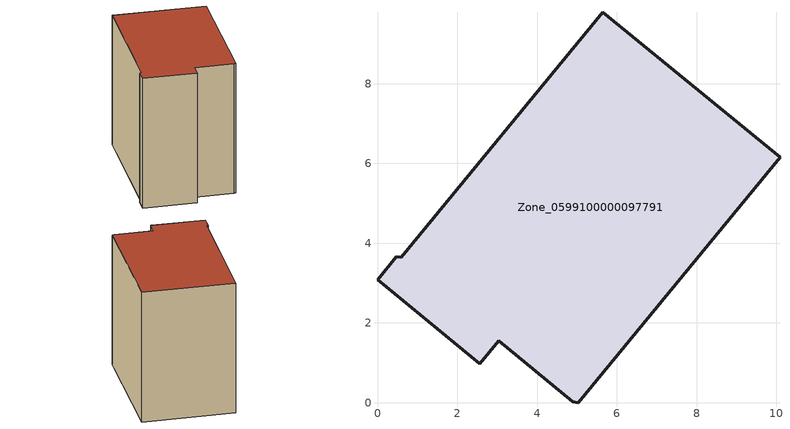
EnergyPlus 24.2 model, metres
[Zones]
Zone_0599100000097791
 floor ground (C_G): 2.57,0.98 0,3.08 0.47,3.66 0.59,3.65 5.65,9.79 10.09,6.16 5.03,0 4.9,0.03 3.04,1.55 z0
 wall outside (C_F): 0,3.08 2.57,0.98 3.04,1.55 4.9,0.03 5.03,0 10.09,6.16 5.65,9.79 0.59,3.65 0.47,3.66 0,3.08 z0:8.55
 roof outside (C_R): 5.65,9.79 0.59,3.65 0.47,3.66 0,3.08 2.57,0.98 3.04,1.55 4.9,0.03 5.03,0 10.09,6.16 z8.55
[BUILDING]
Pand.0599100000097791: North Axis=0; Terrain=City; Loads Convergence Tolerance Value=0.04; Temperature Convergence Tolerance Value=0.4; Solar Distribution=FullExterior; Maximum Number of Warmup Days=25; Minimum Number of Warmup Days=1
[Site:Location]
Rotterdam.The.Hague.AP_ZH_NLD Design_Conditions: Latitude=51.96; Longitude=4.45; Time Zone=1; Elevation=-4.5
[SITE:GROUNDTEMPERATURE:BUILDINGSURFACE]
18, 18, 18, 18, 18, 18, 18, 18, 18, 18, 18, 18
[MATERIAL] Thermal Absorptance=0.9; Solar Absorptance=0.7; Visible Absorptance=0.7
Name | Roughness | Thickness | Conductivity | Density | Specific Heat
G.TI.1946-1964 | MediumSmooth | 0.15 | 1 | 540 | 1210
F.TI.1946-1964 | Rough | 0.3 | 0.857143 | 1920 | 840
R.TI.1946-1964 | MediumRough | 0.2 | 0.277778 | 1500 | 1000
[CONSTRUCTION]
C_G: G.TI.1946-1964
C_F: F.TI.1946-1964
C_R: R.TI.1946-1964
[ZONE]
Zone_0599100000097791: Type=1; Multiplier=1; Ceiling Height=Autocalculate; Volume=Autocalculate; Floor Area=autocalculate; Part of Total Floor Area=Yes
[ZONEINFILTRATION:DESIGNFLOWRATE]
Infil_Zone_0599100000097791: Zone or ZoneList or Space or SpaceList=Zone_0599100000097791; Schedule=AlwaysOn; Design Flow Rate Calculation Method=Flow/Area; Flow Rate per Floor Area=0.003; Constant Term Coefficient=1; Temperature Term Coefficient=0; Velocity Term Coefficient=0; Velocity Squared Term Coefficient=0
[HVACTEMPLATE:ZONE:IDEALLOADSAIRSYSTEM]
Zone_0599100000097791: Maximum Heating Supply Air Temperature=50; Minimum Cooling Supply Air Temperature=13; Maximum Heating Supply Air Humidity Ratio=0.0156; Minimum Cooling Supply Air Humidity Ratio=0.0077; Heating Limit=NoLimit; Cooling Limit=NoLimit; Dehumidification Control Type=ConstantSensibleHeatRatio; Cooling Sensible Heat Ratio=0.7; Dehumidification Setpoint=60; Humidification Control Type=None; Humidification Setpoint=30; Outdoor Air Method=None; Outdoor Air Flow Rate per Person=0.00944; Outdoor Air Flow Rate per Zone Floor Area=0; Outdoor Air Flow Rate per Zone=0; Demand Controlled Ventilation Type=None; Outdoor Air Economizer Type=NoEconomizer; Heat Recovery Type=None; Sensible Heat Recovery Effectiveness=0.7; Latent Heat Recovery Effectiveness=0.65
[ZONECONTROL:THERMOSTAT]
ThermostatControl_Zone_0599100000097791: Zone or ZoneList=Zone_0599100000097791; Control Type Schedule=DualSetpointControlType; Control 1=Thermostat_Zone_0599100000097791; Temperature Difference Between Cutout And Setpoint=0
[THERMOSTATSETPOINT:DUALSETPOINT]
Thermostat_Zone_0599100000097791: Heating Setpoint Temperature Schedule=HeatingSetpoint_Zone_0599100000097791; Cooling Setpoint Temperature Schedule=CoolingSetpoint_Zone_0599100000097791
[SCHEDULE:COMPACT]
HeatingSetpoint_Zone_0599100000097791: Through: 12/31, For: AllDays, Until: 24:00, 21
CoolingSetpoint_Zone_0599100000097791: Through: 12/31, For: AllDays, Until: 24:00, 24
DualSetpointControlType: Through: 12/31, For: AllDays, Until: 24:00, 4
AlwaysOn: Through: 12/31, For: AllDays, Until: 24:00, 1
